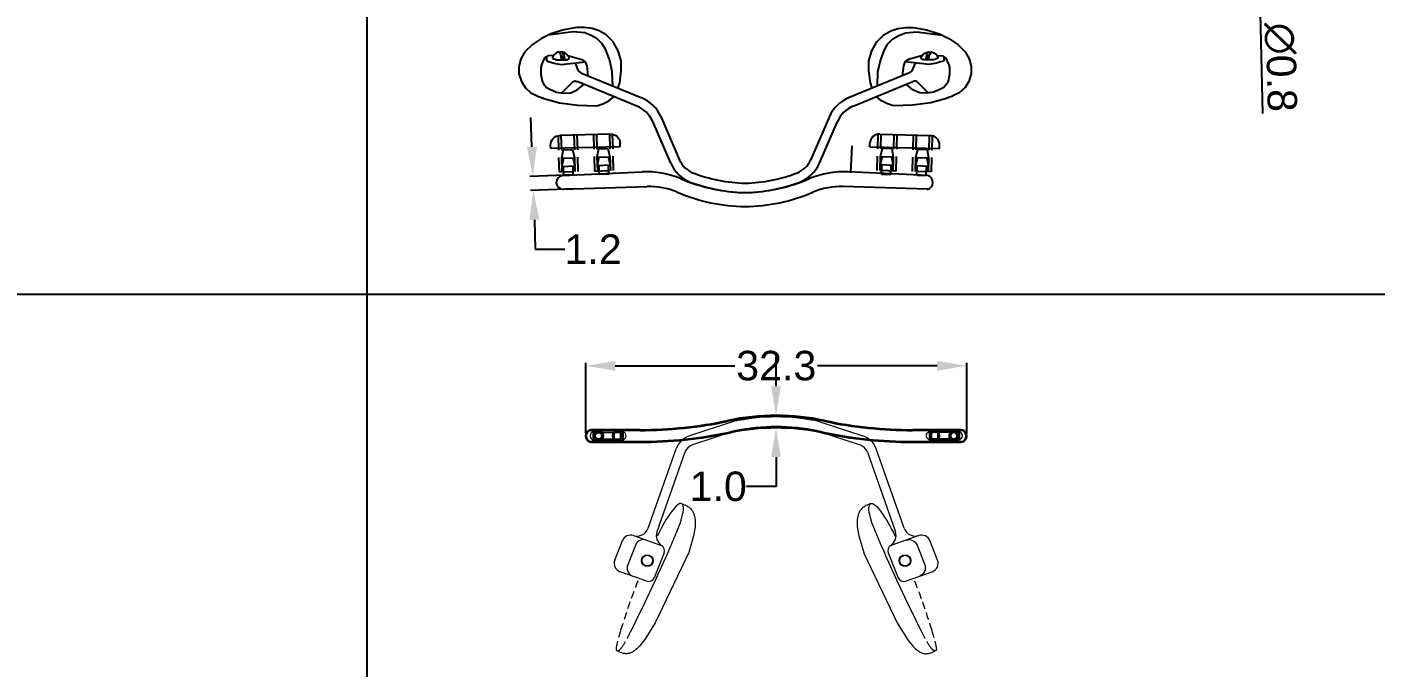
# Model space of a CAD drawing. Header units: inches. Extents: x 3613 to 8393, y -2205 to -794.
# Drawn here: x 7106.9 to 7221.2, y -1114.4 to -1060.1 of the extents above; entities that cross this region are included whole.
import ezdxf

# ---------------------------------------------------------------- set-up
doc = ezdxf.new("R2010")
doc.units = ezdxf.units.IN
doc.header["$MEASUREMENT"] = 0
doc.linetypes.add('HIDDEN', pattern=[9.525, 6.35, -3.175])
doc.linetypes.add('HIDDEN2', pattern=[0.1875, 0.125, -0.0625])
doc.layers.add('dim', color=11, linetype='Continuous', lineweight=9)
doc.layers.add('Dimension', color=3, linetype='Continuous')
doc.layers.add('Hidden Line', color=1, linetype='HIDDEN2')
doc.styles.get("Standard").update_dxf_attribs({"font": 'arial.ttf'})
doc.dimstyles.get("Standard").update_dxf_attribs({"dimtxt": 2, "dimasz": 2, "dimexe": 0.25, "dimexo": 0.25, "dimgap": 0.25, "dimtad": 1, "dimzin": 0, "dimdsep": 46, "dimtxsty": 'Standard', "dimcen": 0, "dimclrd": 3, "dimclre": 3, "dimclrt": 256, "dimazin": 0, "dimtfac": 1, "dimtofl": 0, "dimtmove": 0, "dimatfit": 3, "dimfxl": 1, "dimtolj": 1, "dimtzin": 0, "dimarcsym": 0})
doc.dimstyles.new('Standard$0', dxfattribs={"dimtxt": 2.3, "dimasz": 2, "dimexe": 1, "dimexo": 1, "dimgap": 1, "dimtad": 0, "dimtih": 1, "dimtoh": 1, "dimdec": 1, "dimzin": 0, "dimdsep": 46, "dimtxsty": 'Standard', "dimcen": 0, "dimclrd": 4, "dimclre": 4, "dimclrt": 4, "dimadec": 1, "dimazin": 0, "dimtfac": 1, "dimtdec": 1, "dimtofl": 0, "dimtmove": 0, "dimatfit": 0, "dimfxl": 1, "dimtolj": 1, "dimtzin": 0, "dimarcsym": 0})

# ---------------------------------------------------------------- blocks, each defined once
blk = doc.blocks.new('000')
for p, q in [((1824.56, -490.12), (1828.68, -488.91)), ((1824.1, -491.4), (1829.76, -489.74)), ((1829.76, -489.74), (1829.68, -489.45)), ((1824.1, -491.4), (1824.01, -491.12))]:
    blk.add_line(p, q)
for centre, start, end in [((1828.91, -489.68), 16.3476, 106.3476), ((1824.78, -490.89), 106.3476, 196.3476)]:
    blk.add_arc(centre, 0.8, start, end)
at = {"layer": 'Hidden Line', "color": 1, "ltscale": 10}
for p, q in [((1827.53, -489.25), (1828.4, -492.22)), ((1828.59, -488.94), (1829.46, -491.91)), ((1828.83, -488.87), (1829.7, -491.84)), ((1824.41, -490.16), (1825.28, -493.14)), ((1824.65, -490.09), (1825.52, -493.07)), ((1825.71, -489.78), (1826.58, -492.76)), ((1825.95, -489.71), (1826.82, -492.69)), ((1827.29, -489.32), (1828.16, -492.29)), ((1828.79, -490.16), (1828.02, -490.38)), ((1828.02, -490.38), (1828.07, -491.1)), ((1828.79, -490.16), (1829.13, -490.79)), ((1825.91, -491), (1825.14, -491.23)), ((1825.14, -491.23), (1825.19, -491.94)), ((1825.91, -491), (1826.25, -491.63)), ((1829.13, -490.79), (1828.07, -491.1)), ((1828.22, -491.06), (1828.27, -491.77)), ((1829.33, -491.46), (1828.27, -491.77)), ((1828.99, -490.83), (1829.33, -491.46)), ((1829.4, -492.25), (1829.18, -491.5)), ((1826.25, -491.63), (1825.19, -491.94)), ((1826.82, -492.69), (1825.28, -493.14)), ((1825.34, -491.9), (1825.39, -492.61)), ((1826.45, -492.3), (1825.39, -492.61)), ((1825.75, -493.31), (1825.54, -492.57)), ((1826.11, -491.67), (1826.45, -492.3)), ((1826.52, -493.09), (1826.3, -492.35)), ((1829.7, -491.84), (1828.16, -492.29)), ((1828.63, -492.47), (1828.41, -491.73)), ((1828.63, -492.47), (1829.4, -492.25)), ((1825.75, -493.31), (1826.52, -493.09))]:
    blk.add_line(p, q, dxfattribs=at)
blk = doc.blocks.new('*D631')
at = {"layer": 'Defpoints', "color": 0, "transparency": 16777216}
for p in [(7153.57, -1072.66), (7149.87, -1073.98), (7153.61, -1073.85)]:
    blk.add_point(p, dxfattribs=at)
at = {"layer": 'Dimension', "color": 3, "lineweight": -2, "transparency": 16777216}
for p, q in [((7149.75, -1070.29), (7149.67, -1067.79)), ((7153.32, -1072.67), (7149.58, -1072.8)), ((7153.36, -1073.86), (7149.62, -1073.98)), ((7149.96, -1076.47), (7150.04, -1078.97)), ((7150.04, -1078.97), (7152.54, -1078.97))]:
    blk.add_line(p, q, dxfattribs=at)
at = {"layer": 'Dimension', "color": 3, "transparency": 16777216}
for points in [[(7150.17, -1070.28), (7149.33, -1070.31), (7149.83, -1072.79)], [(7150.38, -1076.46), (7149.54, -1076.49), (7149.87, -1073.98)]]:
    blk.add_solid(points, dxfattribs=at)
at = {"layer": 'Dimension', "transparency": 16777216, "insert": (7154.94, -1078.97), "char_height": 2.5, "attachment_point": 5}
blk.add_mtext('\\A1;1.2', dxfattribs=at)
blk = doc.blocks.new('*D634')
at = {"layer": 'Defpoints', "color": 0, "transparency": 16777216}
for p in [(7211.43, -1054.11), (7211.47, -1055.69)]:
    blk.add_point(p, dxfattribs=at)
at = {"layer": 'Dimension', "color": 3, "transparency": 16777216}
blk.add_line((7211.73, -1067.47), (7211.51, -1057.69), dxfattribs=at)
blk.add_solid([(7211.85, -1057.69), (7211.18, -1057.7), (7211.47, -1055.69)], dxfattribs=at)
at = {"layer": 'Dimension', "transparency": 16777216, "insert": (7213.24, -1063.54), "char_height": 2.5, "attachment_point": 5, "rotation": 271.2858}
blk.add_mtext('\\A1;∅0.8', dxfattribs=at)
blk = doc.blocks.new('A$C26FB1A76')
at = {"layer": 'dim', "color": 1, "linetype": 'HIDDEN', "lineweight": 0, "ltscale": 3}
for p, q in [((0.41, 1.29), (5.18, 1.29)), ((0.41, 1.29), (0.41, 0.29)), ((0.41, 0.29), (5.18, 0.29)), ((4.9, 1.49), (0.7, 1.49)), ((0.7, 0.09), (4.9, 0.09)), ((0.83, 0.29), (0.83, 1.29)), ((1.77, 0.29), (1.77, 1.29)), ((3.82, 0.29), (3.82, 1.29)), ((4.76, 0.29), (4.76, 1.29)), ((5.18, 1.29), (5.18, 0.29))]:
    blk.add_line(p, q, dxfattribs=at)
for centre, radius in [((1.3, 0.79), 0.786), ((1.3, 0.79), 0.586), ((1.3, 0.79), 0.469), ((4.29, 0.79), 0.786), ((4.29, 0.79), 0.586)]:
    blk.add_circle(centre, radius, dxfattribs=at)
for centre, start, end in [((0.7, 0.79), 90, 270), ((4.9, 0.79), 270, 90)]:
    blk.add_arc(centre, 0.7, start, end, dxfattribs=at)
blk = doc.blocks.new('*D662')
at = {"layer": 'Defpoints', "color": 0, "transparency": 16777216}
for p in [(7186.62, -1088.86), (7154.32, -1094.82), (7186.62, -1094.82)]:
    blk.add_point(p, dxfattribs=at)
at = {"layer": 'Dimension', "color": 3, "lineweight": -2, "transparency": 16777216}
for p, q in [((7154.32, -1094.57), (7154.32, -1088.61)), ((7156.82, -1088.86), (7166.97, -1088.86)), ((7184.12, -1088.86), (7173.96, -1088.86)), ((7186.62, -1094.57), (7186.62, -1088.61))]:
    blk.add_line(p, q, dxfattribs=at)
at = {"layer": 'Dimension', "color": 3, "transparency": 16777216}
for points in [[(7156.82, -1088.45), (7156.82, -1089.28), (7154.32, -1088.86)], [(7184.12, -1088.45), (7184.12, -1089.28), (7186.62, -1088.86)]]:
    blk.add_solid(points, dxfattribs=at)
at = {"layer": 'Dimension', "transparency": 16777216, "insert": (7170.47, -1088.86), "char_height": 2.5, "attachment_point": 5}
blk.add_mtext('\\A1;32.3', dxfattribs=at)
blk = doc.blocks.new('*D663')
at = {"layer": 'Defpoints', "color": 0, "transparency": 16777216}
for p in [(7170.47, -1093.1), (7170.45, -1094.1), (7170.47, -1094.1)]:
    blk.add_point(p, dxfattribs=at)
at = {"layer": 'Dimension', "color": 3, "lineweight": -2, "transparency": 16777216}
for p, q in [((7170.45, -1090.6), (7170.45, -1088.1)), ((7170.22, -1093.1), (7170.2, -1093.1)), ((7170.22, -1094.1), (7170.2, -1094.1)), ((7170.45, -1096.6), (7170.45, -1099.1)), ((7170.45, -1099.1), (7167.95, -1099.1))]:
    blk.add_line(p, q, dxfattribs=at)
at = {"layer": 'Dimension', "color": 3, "transparency": 16777216}
for points in [[(7170.03, -1090.6), (7170.87, -1090.6), (7170.45, -1093.1)], [(7170.03, -1096.6), (7170.87, -1096.6), (7170.45, -1094.1)]]:
    blk.add_solid(points, dxfattribs=at)
at = {"layer": 'Dimension', "transparency": 16777216, "insert": (7165.55, -1099.1), "char_height": 2.5, "attachment_point": 5}
blk.add_mtext('\\A1;1.0', dxfattribs=at)

msp = doc.modelspace()

# ---------------------------------------------------------------- linework, layer by layer
for p, q in [((7135.759, -894.646), (7135.759, -1150.606)), ((7153.685, -1063.84), (7153.897, -1064.009)), ((7153.897, -1064.009), (7159.065, -1066.135)), ((7181.761, -1064.009), (7176.593, -1066.135)), ((7181.973, -1063.84), (7181.761, -1064.009)), ((7158.658, -1066.826), (7153.601, -1064.729)), ((7177, -1066.826), (7182.057, -1064.729)), ((7160.677, -1067.717), (7162.278, -1071.412)), ((7174.981, -1067.717), (7173.38, -1071.412)), ((7161.527, -1071.677), (7159.994, -1068.142)), ((7174.132, -1071.677), (7175.664, -1068.142)), ((7176.782, -1072.484), (7176.91, -1070.187)), ((7152.337, -1072.721), (7159.114, -1072.409)), ((7183.322, -1072.721), (7176.544, -1072.409)), ((7152.386, -1073.891), (7159.516, -1073.651)), ((7183.272, -1073.891), (7176.142, -1073.651)), ((7025.147, -1082.777), (7421.585, -1082.777))]:
    msp.add_line(p, q)
at = {"lineweight": 9}
for p, q in [((7166.771, -1093.609), (7163.106, -1094.816)), ((7174.159, -1093.609), (7177.824, -1094.816)), ((7166.983, -1094.382), (7163.357, -1095.576)), ((7173.947, -1094.382), (7177.574, -1095.576)), ((7159.613, -1102.638), (7161.98, -1095.904)), ((7162.726, -1096.194), (7160.355, -1102.94)), ((7178.204, -1096.194), (7180.576, -1102.94)), ((7181.318, -1102.638), (7178.95, -1095.904)), ((7156.779, -1105.351), (7157.43, -1103.696)), ((7184.151, -1105.351), (7183.501, -1103.696)), ((7160.958, -1104.72), (7160.125, -1106.841)), ((7179.972, -1104.72), (7180.806, -1106.841)), ((7159.494, -1107.129), (7157.228, -1106.333)), ((7181.437, -1107.129), (7183.702, -1106.333))]:
    msp.add_line(p, q, dxfattribs=at)
at = {"lineweight": 35}
for p, q in [((7158.895, -1094.315), (7154.815, -1094.315)), ((7186.115, -1094.315), (7182.035, -1094.315)), ((7154.815, -1095.315), (7158.895, -1095.315)), ((7182.035, -1095.315), (7186.115, -1095.315))]:
    msp.add_line(p, q, dxfattribs=at)
for points in [[(7157.05, -1065.306), (7157.2, -1064.856), (7157.327, -1063.84), (7157.327, -1062.993), (7157.073, -1062.146), (7156.65, -1061.384), (7156.057, -1060.791), (7155.464, -1060.452), (7154.871, -1060.241), (7154.194, -1060.156), (7153.558, -1060.156), (7152.457, -1060.368), (7151.356, -1060.706), (7150.552, -1061.088), (7149.79, -1061.596), (7149.154, -1062.231), (7148.816, -1062.824), (7148.646, -1063.459), (7148.646, -1064.094), (7148.858, -1064.729), (7149.197, -1065.28), (7149.663, -1065.703), (7150.255, -1066)], [(7156.615, -1065.127), (7156.565, -1063.925), (7156.353, -1062.951), (7156.015, -1062.062), (7155.718, -1061.553), (7155.295, -1061.13), (7154.786, -1060.833), (7154.236, -1060.622), (7153.262, -1060.537), (7151.126, -1060.816)], [(7178.608, -1065.306), (7178.458, -1064.856), (7178.331, -1063.84), (7178.331, -1062.993), (7178.585, -1062.146), (7179.009, -1061.384), (7179.601, -1060.791), (7180.194, -1060.452), (7180.787, -1060.241), (7181.465, -1060.156), (7182.1, -1060.156), (7183.201, -1060.368), (7184.302, -1060.706), (7185.106, -1061.088), (7185.869, -1061.596), (7186.504, -1062.231), (7186.843, -1062.824), (7187.012, -1063.459), (7187.012, -1064.094), (7186.8, -1064.729), (7186.461, -1065.28), (7185.996, -1065.703), (7185.403, -1066)], [(7179.043, -1065.127), (7179.093, -1063.925), (7179.305, -1062.951), (7179.644, -1062.062), (7179.94, -1061.553), (7180.364, -1061.13), (7180.872, -1060.833), (7181.422, -1060.622), (7182.396, -1060.537), (7184.532, -1060.816)], [(7151.568, -1062.527), (7151.102, -1062.57), (7150.975, -1062.654), (7150.848, -1062.739), (7150.764, -1062.866), (7150.721, -1062.951), (7150.679, -1063.036), (7150.594, -1063.247), (7150.509, -1063.544), (7150.509, -1063.84), (7150.509, -1064.137), (7150.552, -1064.391), (7150.594, -1064.602), (7150.637, -1064.772), (7150.721, -1064.941), (7150.975, -1065.238), (7151.272, -1065.407), (7151.822, -1065.661), (7152.415, -1065.746), (7153.05, -1065.703), (7153.601, -1065.449), (7154.185, -1064.971)], [(7150.975, -1062.654), (7150.975, -1062.908), (7151.018, -1062.993), (7151.102, -1063.036), (7151.272, -1063.078), (7151.526, -1063.163), (7151.738, -1063.205), (7152.246, -1063.29), (7152.711, -1063.247), (7154.281, -1063.085)], [(7151.483, -1062.697), (7151.483, -1062.739)], [(7152.288, -1062.231), (7152.076, -1062.273)], [(7152.5, -1062.824), (7152.182, -1062.453)], [(7152.796, -1062.527), (7153.982, -1062.866), (7154.278, -1063.078), (7154.405, -1063.417), (7154.504, -1064.259)], [(7153.419, -1063.174), (7153.685, -1063.84)], [(7182.862, -1062.527), (7181.676, -1062.866), (7181.38, -1063.078), (7181.253, -1063.417), (7181.154, -1064.259)], [(7184.683, -1062.654), (7184.683, -1062.908), (7184.641, -1062.993), (7184.556, -1063.036), (7184.387, -1063.078), (7184.132, -1063.163), (7183.921, -1063.205), (7183.413, -1063.29), (7182.947, -1063.247), (7181.377, -1063.085)], [(7184.09, -1062.527), (7184.556, -1062.57), (7184.683, -1062.654), (7184.81, -1062.739), (7184.895, -1062.866), (7184.937, -1062.951), (7184.979, -1063.036), (7185.064, -1063.247), (7185.149, -1063.544), (7185.149, -1063.84), (7185.149, -1064.137), (7185.106, -1064.391), (7185.064, -1064.602), (7185.022, -1064.772), (7184.937, -1064.941), (7184.683, -1065.238), (7184.387, -1065.407), (7183.836, -1065.661), (7183.243, -1065.746), (7182.608, -1065.703), (7182.057, -1065.449), (7181.474, -1064.971)], [(7182.239, -1063.174), (7181.973, -1063.84)], [(7183.158, -1062.824), (7183.476, -1062.453)], [(7183.37, -1062.231), (7183.582, -1062.273)], [(7184.175, -1062.697), (7184.175, -1062.739)], [(7152.267, -1065.725), (7153.262, -1064.729), (7153.304, -1064.729), (7153.347, -1064.729), (7153.389, -1064.687), (7153.601, -1064.729)], [(7153.262, -1064.729), (7153.304, -1064.729), (7153.347, -1064.729)], [(7153.389, -1064.687), (7153.389, -1064.645)], [(7183.391, -1065.725), (7182.396, -1064.729), (7182.354, -1064.729), (7182.312, -1064.729), (7182.269, -1064.687), (7182.057, -1064.729)], [(7182.269, -1064.687), (7182.269, -1064.645)], [(7182.396, -1064.729), (7182.354, -1064.729), (7182.312, -1064.729)], [(7150.213, -1066), (7150.764, -1066.169)], [(7150.552, -1066.127), (7152.076, -1066.55), (7153.643, -1066.762), (7155.252, -1066.804), (7155.76, -1066.635), (7156.269, -1066.381), (7156.718, -1066.022)], [(7185.106, -1066.127), (7183.582, -1066.55), (7182.015, -1066.762), (7180.406, -1066.804), (7179.898, -1066.635), (7179.39, -1066.381), (7178.941, -1066.022)], [(7185.445, -1066), (7184.895, -1066.169)]]:
    msp.add_lwpolyline(points)
for points in [[(7152.288, -1062.231), (7152.457, -1062.485), (7152.5, -1062.824), (7152.246, -1062.824), (7152.203, -1062.485), (7152.034, -1062.231), (7151.822, -1062.316), (7151.61, -1062.485), (7151.483, -1062.697), (7151.483, -1062.739), (7151.526, -1062.781), (7151.568, -1062.824), (7151.653, -1062.824), (7151.738, -1062.866), (7151.822, -1062.908), (7151.949, -1062.908), (7152.076, -1062.908), (7152.203, -1062.908), (7152.33, -1062.908), (7152.415, -1062.908), (7152.542, -1062.908), (7152.669, -1062.908), (7152.754, -1062.866), (7152.796, -1062.866), (7152.881, -1062.824), (7152.881, -1062.781), (7152.923, -1062.739), (7152.923, -1062.697), (7152.754, -1062.485), (7152.542, -1062.316)], [(7183.37, -1062.231), (7183.201, -1062.485), (7183.158, -1062.824), (7183.413, -1062.824), (7183.455, -1062.485), (7183.624, -1062.231), (7183.836, -1062.316), (7184.048, -1062.485), (7184.175, -1062.697), (7184.175, -1062.739), (7184.132, -1062.781), (7184.09, -1062.824), (7184.005, -1062.824), (7183.921, -1062.866), (7183.836, -1062.908), (7183.709, -1062.908), (7183.582, -1062.908), (7183.455, -1062.908), (7183.328, -1062.908), (7183.243, -1062.908), (7183.116, -1062.908), (7182.989, -1062.908), (7182.904, -1062.866), (7182.862, -1062.866), (7182.777, -1062.824), (7182.777, -1062.781), (7182.735, -1062.739), (7182.735, -1062.697), (7182.904, -1062.485), (7183.116, -1062.316)]]:
    msp.add_lwpolyline(points, close=True)
at = {"lineweight": 9}
for points in [[(7162.448, -1100.543), (7162.854, -1100.722), (7162.929, -1100.771), (7163.003, -1100.819), (7163.077, -1100.868), (7163.152, -1100.917), (7163.204, -1100.979), (7163.256, -1101.042), (7163.308, -1101.105), (7163.359, -1101.169), (7163.39, -1101.233), (7163.421, -1101.298), (7163.452, -1101.363), (7163.482, -1101.427), (7163.503, -1101.492), (7163.52, -1101.557), (7163.537, -1101.621), (7163.554, -1101.686), (7163.571, -1101.751), (7163.587, -1101.928), (7163.603, -1102.106), (7163.602, -1102.298), (7163.588, -1102.502), (7163.574, -1102.705), (7163.465, -1103.293), (7163.044, -1104.692), (7163.022, -1104.75), (7160.21, -1110.678), (7159.324, -1112.073), (7159.085, -1112.396), (7158.977, -1112.517), (7158.87, -1112.637), (7158.763, -1112.758), (7158.655, -1112.863), (7158.546, -1112.962), (7158.504, -1112.992), (7158.462, -1113.022), (7158.42, -1113.052), (7158.377, -1113.082), (7158.335, -1113.112), (7158.291, -1113.141), (7158.241, -1113.164), (7158.19, -1113.187), (7158.14, -1113.21), (7158.089, -1113.233), (7158.031, -1113.244), (7157.973, -1113.255), (7157.916, -1113.265), (7157.858, -1113.276), (7157.8, -1113.287), (7157.741, -1113.287), (7157.682, -1113.28), (7157.622, -1113.272), (7157.563, -1113.265), (7157.504, -1113.258), (7157.445, -1113.246), (7157.389, -1113.225), (7157.332, -1113.205), (7156.977, -1113.049)], [(7178.483, -1100.543), (7178.076, -1100.722), (7178.002, -1100.771), (7177.927, -1100.819), (7177.853, -1100.868), (7177.779, -1100.917), (7177.726, -1100.979), (7177.674, -1101.042), (7177.622, -1101.105), (7177.571, -1101.169), (7177.54, -1101.233), (7177.51, -1101.298), (7177.479, -1101.363), (7177.448, -1101.427), (7177.428, -1101.492), (7177.411, -1101.557), (7177.394, -1101.621), (7177.377, -1101.686), (7177.36, -1101.751), (7177.344, -1101.928), (7177.328, -1102.106), (7177.329, -1102.298), (7177.343, -1102.502), (7177.356, -1102.705), (7177.465, -1103.293), (7177.886, -1104.692), (7177.908, -1104.75), (7180.72, -1110.678), (7181.607, -1112.073), (7181.846, -1112.396), (7181.953, -1112.517), (7182.06, -1112.637), (7182.168, -1112.758), (7182.276, -1112.863), (7182.384, -1112.962), (7182.426, -1112.992), (7182.469, -1113.022), (7182.511, -1113.052), (7182.553, -1113.082), (7182.595, -1113.112), (7182.639, -1113.141), (7182.69, -1113.164), (7182.74, -1113.187), (7182.791, -1113.21), (7182.841, -1113.233), (7182.899, -1113.244), (7182.957, -1113.255), (7183.015, -1113.265), (7183.073, -1113.276), (7183.13, -1113.287), (7183.189, -1113.287), (7183.249, -1113.28), (7183.308, -1113.272), (7183.367, -1113.265), (7183.427, -1113.258), (7183.485, -1113.246), (7183.542, -1113.225), (7183.598, -1113.205), (7183.954, -1113.049)], [(7158.376, -1103.263), (7160.659, -1104.066)], [(7182.554, -1103.263), (7180.271, -1104.066)]]:
    msp.add_lwpolyline(points, dxfattribs=at)
for points in [[(7159.47, -1103.648, 0.4035586), (7158.524, -1104.081), (7157.873, -1105.735, 0.4249495), (7158.322, -1106.717)], [(7181.46, -1103.648, -0.4035586), (7182.407, -1104.081), (7183.057, -1105.735, -0.4249495), (7182.608, -1106.717)]]:
    msp.add_lwpolyline(points, format="xyb", dxfattribs=at)
for centre in [(7159.538, -1105.387), (7181.392, -1105.387)]:
    msp.add_circle(centre, 0.5, dxfattribs=at)
at = {"lineweight": 20}
for centre in [(7159.538, -1105.387), (7181.392, -1105.387)]:
    msp.add_circle(centre, 0.45, dxfattribs=at)
for centre, radius, start, end in [((7157.924, -1068.91), 3, 23.42895, 67.64308), ((7177.734, -1068.91), 3, 112.35692, 156.57105), ((7157.701, -1069.136), 2.5, 23.42865, 67.47946), ((7177.958, -1069.136), 2.5, 112.52054, 156.57135), ((7164.279, -1070.484), 3, 203.42865, 249.71898), ((7164.113, -1070.617), 2, 203.42895, 248.81603), ((7171.545, -1070.617), 2, 291.18397, 336.57105), ((7171.379, -1070.484), 3, 290.28102, 336.57135), ((7152.407, -1073.304), 0.587, 96.84225, 268.03347), ((7159.459, -1079.901), 7.5, 67.24885, 92.63241), ((7168.298, -1058.823), 15.357, 247.24885, 268.24904), ((7168.146, -1060.02), 14.156, 249.71898, 268.71654), ((7168.151, -1060.2), 13.172, 248.81603, 268.60117), ((7167.508, -1060.2), 13.172, 271.39883, 291.18397), ((7167.36, -1058.823), 15.357, 271.75096, 292.75115), ((7167.512, -1060.02), 14.156, 271.28346, 290.28102), ((7176.199, -1079.901), 7.5, 87.36759, 112.75115), ((7183.147, -1073.3), 0.605, 281.91952, 73.20476), ((7159.718, -1079.648), 6, 66.80896, 91.92892), ((7168.064, -1060.167), 15.193, 246.80896, 269.11519), ((7167.595, -1060.167), 15.193, 270.88481, 293.19104), ((7175.94, -1079.648), 6, 88.07108, 113.19104)]:
    msp.add_arc(centre, radius, start, end)
at = {"lineweight": 35}
for centre, radius, start, end in [((7158.895, -1058.282), 36.034, 270, 281.95702), ((7170.465, -1112.916), 19.812, 78.04298, 101.95702), ((7182.035, -1058.282), 36.034, 258.04298, 270), ((7154.815, -1094.815), 0.5, 90, 270), ((7158.895, -1058.282), 37.034, 270, 281.95702), ((7170.465, -1112.916), 18.812, 78.04298, 101.95702), ((7182.035, -1058.282), 37.034, 258.04298, 270), ((7186.115, -1094.815), 0.5, 270, 90)]:
    msp.add_arc(centre, radius, start, end, dxfattribs=at)
at = {"lineweight": 9}
for centre, radius, start, end in [((7170.465, -1110.229), 17.025, 77.46852, 102.53148), ((7170.465, -1110.229), 16.225, 77.46852, 102.39261), ((7163.67, -1096.526), 1.8, 108.2281, 159.77924), ((7177.261, -1096.526), 1.8, 20.22076, 71.7719), ((7163.67, -1096.526), 1, 108.2281, 160.62947), ((7177.261, -1096.526), 1, 19.37053, 71.7719), ((7158.669, -1102.307), 1, 251.97429, 340.62947), ((7161.298, -1103.271), 1, 160.62947, 237.5487), ((7179.632, -1103.271), 1, 302.4513, 19.37053), ((7182.261, -1102.307), 1, 199.37053, 288.02571), ((7158.128, -1103.971), 0.75, 71.97429, 158.53731), ((7160.493, -1104.537), 0.5, 338.53731, 57.5487), ((7180.437, -1104.537), 0.5, 122.4513, 201.46269), ((7182.803, -1103.971), 0.75, 21.46269, 108.02571), ((7157.477, -1105.625), 0.75, 158.53731, 250.62947), ((7183.453, -1105.625), 0.75, 289.37053, 21.46269), ((7159.659, -1106.658), 0.5, 250.62947, 338.53731), ((7181.271, -1106.658), 0.5, 201.46269, 289.37053)]:
    msp.add_arc(centre, radius, start, end, dxfattribs=at)
for centre, major_axis, start_param, end_param in [((7161.003, -1103.834), (1.445, 3.291), 5.8739384, 7.0598854), ((7160.886, -1104.373), (-1.75, -3.984), 3.9182928, 4.5329258), ((7161.562, -1102.818), (0.939, 2.138), 4.8159057, 5.8739384), ((7157.696, -1111.528), (-0.751, -1.52), 5.3747313, 6.9600194)]:
    msp.add_ellipse(centre, major_axis=major_axis, ratio=0.2079117, start_param=start_param, end_param=end_param, dxfattribs=at)
at = {"lineweight": 9, "extrusion": (0, 0, -1)}
for centre, major_axis, start_param, end_param in [((7179.928, -1103.834), (-1.445, 3.291), 5.8739384, 7.0598854), ((7179.368, -1102.818), (-0.939, 2.138), 4.8159057, 5.8739384), ((7180.044, -1104.373), (1.75, -3.984), 3.9182928, 4.5329258), ((7183.235, -1111.528), (0.751, -1.52), 5.3747313, 6.9600194)]:
    msp.add_ellipse(centre, major_axis=major_axis, ratio=0.2079117, start_param=start_param, end_param=end_param, dxfattribs=at)
at = {"color": 0, "lineweight": 13}
for centre, major_axis, start_param, end_param in [((7157.875, -1103.001), (7.361, 16.762), 4.7367192, 4.8159057), ((7155.676, -1102.328), (11.779, 26.822), 4.4405507, 4.7367192)]:
    msp.add_ellipse(centre, major_axis=major_axis, ratio=0.2079117, start_param=start_param, end_param=end_param, dxfattribs=at)
at = {"color": 0, "lineweight": 13, "extrusion": (0, 0, -1)}
for centre, major_axis, start_param, end_param in [((7183.056, -1103.001), (-7.361, 16.762), 4.7367192, 4.8159057), ((7185.254, -1102.328), (-11.779, 26.822), 4.4405507, 4.7367192)]:
    msp.add_ellipse(centre, major_axis=major_axis, ratio=0.2079117, start_param=start_param, end_param=end_param, dxfattribs=at)
at = {"linetype": 'HIDDEN', "lineweight": 9, "ltscale": 0.1}
for centre, major_axis, start_param, end_param in [((7162.613, -1105.64), (-5.844, -13.308), 4.9132767, 5.2412092), ((7160.815, -1107.548), (-3.876, -8.826), 5.2412092, 5.3747313), ((7157.73, -1111.216), (0.829, 1.888), 3.8184268, 4.4405507)]:
    msp.add_ellipse(centre, major_axis=major_axis, ratio=0.2079117, start_param=start_param, end_param=end_param, dxfattribs=at)
at = {"linetype": 'HIDDEN', "lineweight": 9, "ltscale": 0.1, "extrusion": (0, 0, -1)}
for centre, major_axis, start_param, end_param in [((7178.318, -1105.64), (5.844, -13.308), 4.9132767, 5.2412092), ((7183.201, -1111.216), (-0.829, 1.888), 3.8184268, 4.4405507), ((7180.115, -1107.548), (3.876, -8.826), 5.2412092, 5.3747313)]:
    msp.add_ellipse(centre, major_axis=major_axis, ratio=0.2079117, start_param=start_param, end_param=end_param, dxfattribs=at)

# ---------------------------------------------------------------- block references
at = {"xscale": -1, "rotation": 17.87854459467217}
msp.add_blockref('000', (8742.397, -42.609), dxfattribs=at)
at = {"rotation": 342.1214554053279}
msp.add_blockref('000', (5593.261, -42.609), dxfattribs=at)
msp.add_blockref('000', (5593.261, -42.609), dxfattribs=at)
at = {"lineweight": 9, "yscale": 0.5401824722804941, "zscale": 0.5401824722804941}
for p, xscale in [((7154.697, -1095.223), 0.5401824722804941), ((7186.233, -1095.223), -0.5401824722804941)]:
    msp.add_blockref('A$C26FB1A76', p, dxfattribs=dict(at, xscale=xscale))

# ---------------------------------------------------------------- dimensions: what is measured, and where the dimension line sits
at = {"layer": 'Dimension'}
dim = msp.add_diameter_dim_2p(p1=(7211.434, -1054.107), p2=(7211.47, -1055.694), dimstyle='Standard', override={"dimtxt": 2.5, "dimdec": 1, "dimlfac": 0.5, "dimtfillclr": 256, "dimlwd": 65535, "dimlwe": 65535, "dimarcsym": 1}, dxfattribs=at)
dim.commit()
dim.dimension.update_dxf_attribs({"geometry": '*D634', "text_midpoint": (7213.243, -1063.544)})
dim = msp.add_aligned_dim(p1=(7153.567, -1072.664), p2=(7153.607, -1073.85), distance=-3.734, dimstyle='Standard$0', override={"dimtxt": 2.5, "dimasz": 2.5, "dimexe": 0.25, "dimexo": 0.25, "dimgap": 0.25, "dimclrd": 3, "dimclre": 3, "dimclrt": 256, "dimadec": 2, "dimtdec": 2, "dimatfit": 3}, dxfattribs=at)
dim.commit()
dim.dimension.update_dxf_attribs({"geometry": '*D631', "text_midpoint": (7154.938, -1078.973)})
dim = msp.add_linear_dim(base=(7186.615, -1088.865), p1=(7154.315, -1094.815), p2=(7186.615, -1094.815), dimstyle='Standard$0', override={"dimtxt": 2.5, "dimasz": 2.5, "dimexe": 0.25, "dimexo": 0.25, "dimgap": 0.25, "dimclrd": 3, "dimclre": 3, "dimclrt": 256, "dimadec": 2, "dimtdec": 2, "dimatfit": 3}, dxfattribs=at)
dim.commit()
dim.dimension.update_dxf_attribs({"geometry": '*D662', "text_midpoint": (7170.465, -1088.865)})
dim = msp.add_linear_dim(base=(7170.449, -1094.104), p1=(7170.465, -1093.104), p2=(7170.465, -1094.104), angle=90, dimstyle='Standard$0', override={"dimtxt": 2.5, "dimasz": 2.5, "dimexe": 0.25, "dimexo": 0.25, "dimgap": 0.25, "dimclrd": 3, "dimclre": 3, "dimclrt": 256, "dimadec": 2, "dimtdec": 2, "dimatfit": 3}, dxfattribs=at)
dim.commit()
dim.dimension.update_dxf_attribs({"geometry": '*D663', "text_midpoint": (7165.545, -1099.104)})

doc.saveas('drawing.dxf')
